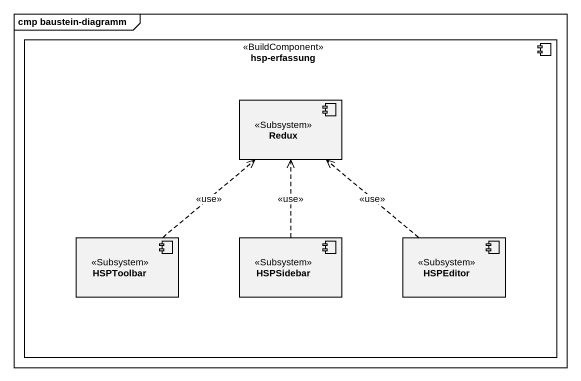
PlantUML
@startuml
mainframe cmp baustein-diagramm
component "hsp-erfassung" as hsp_erfassung <<BuildComponent>> {
  component Redux <<Subsystem>>
  component HSPToolbar <<Subsystem>>
  component HSPSidebar <<Subsystem>>
  component HSPEditor <<Subsystem>>
}
HSPToolbar .up.> Redux : <<use>>
HSPSidebar .up.> Redux : <<use>>
HSPEditor .up.> Redux : <<use>>
@enduml
